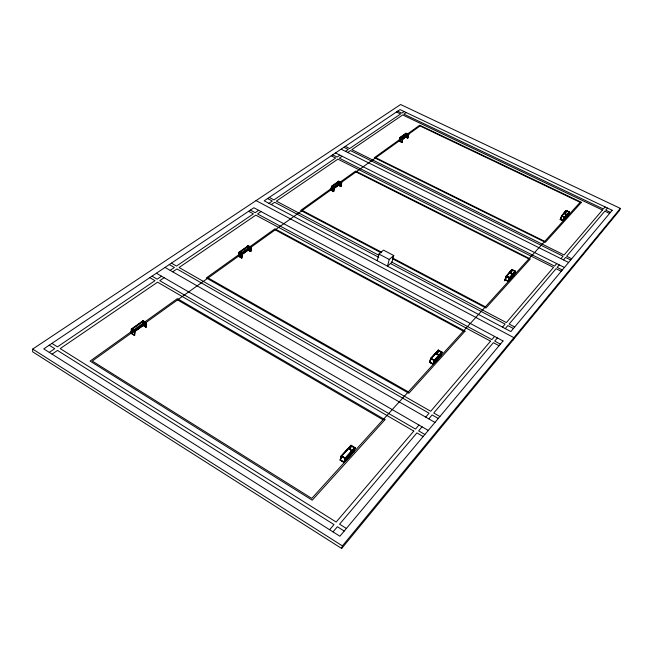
<?xml version="1.0" encoding="UTF-8"?>
<svg xmlns="http://www.w3.org/2000/svg" width="653" height="653" viewBox="0 0 653 653"><rect width="100%" height="100%" fill="white"/><g stroke="black" fill="none" stroke-linecap="round" stroke-linejoin="round"><path stroke-width="0.98" d="M32.674 349.069L32.65 351.796L341.658 548.479L619.468 210.511L620.35 208.405L400.599 104.521L32.674 349.069L342.417 545.892L341.658 548.479M145.962 327.226L146.37 323.006L142.803 320.876L142.419 325.096L145.962 327.226L146.599 322.843L143.04 320.713L131.318 329.071L130.959 333.316L134.534 335.479L135.147 331.063L131.563 328.9L131.237 333.479L146.329 322.68L145.692 327.063L146.092 322.843M131.473 333.308L131.833 329.063M134.632 331.071L134.502 335.144M134.534 335.479L134.869 330.9M142.656 324.925L143.04 320.713M142.689 325.259L143.08 321.039M142.925 325.088L143.317 320.876L131.596 329.234M251.34 247.642L248.058 245.838L247.414 249.797L250.687 251.593L251.527 247.503L248.246 245.708L239.031 252.278L238.402 256.254L241.7 258.082L242.524 253.968L239.218 252.14L238.598 256.123L241.888 257.951M239.284 252.417L238.655 256.4L239.471 252.278M242.083 253.96L241.634 257.804M241.7 258.082L242.271 253.829M247.601 249.658L248.246 245.708M247.667 249.936L248.311 245.977M247.854 249.797L248.499 245.846L239.178 252.393M251.087 247.503L250.621 251.323M250.687 251.593L251.274 247.365L239.651 255.682M331.651 186.521L330.859 190.235L341.503 182.62L340.548 186.415L341.356 182.726M331.014 190.129L331.806 186.415M334.222 187.844L333.422 191.549L334.377 187.738M333.659 191.672L334.605 187.852L331.569 186.301L330.63 190.113L333.805 191.566L330.777 190.007M338.719 181.199L337.919 184.889L340.923 186.423L341.739 182.734L338.719 181.199L331.422 186.407L334.458 187.966L341.739 182.734M338.001 185.109L338.956 181.322L331.52 186.529L334.556 188.088L341.535 183.077L338.523 181.534M340.776 186.529L341.592 182.84L338.572 181.305L337.772 184.995L340.923 186.423M408.664 134.681L405.864 133.334L404.974 136.795L407.774 138.142L408.786 134.591L405.986 133.245L399.963 137.538L399.081 141.024L401.897 142.387L402.909 138.82L400.085 137.448L399.203 140.934L402.019 142.297M400.175 137.644L399.301 141.121L408.574 134.494L407.562 138.036L408.452 134.575M399.424 141.032L400.305 137.554M402.689 138.714L401.807 142.191M401.897 142.387L402.787 138.901L408.786 134.591M405.986 133.245L405.097 136.706L407.774 138.142M405.195 136.893L406.199 133.351L400.028 137.669M377.214 260.727L378.936 254.041L383.482 250.132L393.751 255.527L391.955 262.188L387.474 266.163L389.253 259.478L393.751 255.527M355.142 447.705L345.364 458.455L344.229 462.593L340.074 460.071L341.184 455.933L351.012 445.232L355.142 447.705L353.991 451.819L349.877 449.346L351.012 445.232M340.27 459.851L341.388 455.712L345.559 458.235L344.433 462.365L340.074 460.071M341.707 455.908L340.393 460.259L341.511 456.129L351.33 445.419L350.196 449.533L351.134 445.632M344.107 462.169L345.241 458.039M349.681 449.558L350.816 445.444L354.946 447.917L353.795 452.031L349.877 449.346M353.477 451.843L354.628 447.729M354.595 448.333L353.673 451.623L343.911 462.397L345.037 458.259L354.824 447.509L344.972 458.52L341.437 456.39L351.257 445.673M442.057 352.155L434.506 360.456L433.241 364.382L429.47 362.293L430.727 358.366L438.318 350.098L442.057 352.155L440.783 356.065L436.898 354.171L440.628 356.228L441.91 352.318L438.163 350.261L436.898 354.171M429.633 362.121L430.882 358.195L434.661 360.285L433.396 364.211L429.47 362.293M431.176 358.35L429.919 362.284M433.102 364.048L434.367 360.121M437.053 354.008L438.318 350.098M438.449 350.424L437.184 354.334L438.604 350.253L431.021 358.521M440.342 356.073L441.616 352.163M515.584 271.322L509.691 277.803L508.369 281.492L504.965 279.737L506.271 276.048L512.197 269.591L515.584 271.322L514.262 274.995L510.76 273.395L514.14 275.125L515.462 271.452L512.074 269.722M505.079 279.606L506.393 275.909L509.813 277.664L508.491 281.353L504.965 279.737M506.655 276.048C501.169 289.842 508.736 269.354 512.458 269.73L511.136 273.403M510.76 273.395L512.197 269.591M508.23 281.223L509.552 277.533M513.878 274.995L515.201 271.322M513.013 340.017L513.903 337.658L256.049 200.593M560.266 219.261L561.686 215.67L564.829 217.188L563.4 220.779L560.266 219.261L563.498 220.673M561.923 215.784C556.821 228.052 564.519 208.87 566.649 210.625L565.335 214.094M565 214.086L566.314 210.617L569.432 212.119L568.11 215.588L565 214.086L566.412 210.511L569.53 212.013L568.2 215.474L565.09 213.972M563.253 220.551L564.584 217.074M567.865 215.466L569.294 211.899L564.486 217.18L563.155 220.665L567.963 215.359M342.417 545.892L620.35 208.405M333.022 531.893L337.397 526.734L344.229 531.036M422.058 426.833L418.63 430.874L424.883 434.498M428.801 418.875L432.123 414.957L438.269 418.475M497.398 337.928L494.721 341.086L500.386 344.123M505.283 328.622L507.871 325.569L513.429 328.508M559.286 264.898L557.156 267.412L562.315 269.999M563.506 259.918L565.588 257.462L570.673 259.992M607.461 208.046L605.706 210.119L610.457 212.372M329.61 529.73L333.993 524.588L57.513 350.432L52.077 354.146M418.957 425.038L415.52 429.07L159.765 280.676L164.123 277.705M425.723 417.112L429.054 413.202L176.955 268.946L172.719 271.844M494.582 336.426L491.897 339.576L257.56 213.955L261.037 211.58M502.508 327.145L505.095 324.108L390.502 263.526M556.723 263.608L554.585 266.122L339.315 158.173L342.139 156.255M560.96 258.653L563.049 256.205L350.465 150.574L347.706 152.451M605.102 206.928L603.339 208.993L403.864 114.136L406.207 112.536M343.976 462.136L353.746 451.37L350.065 449.493M433.029 363.982L440.571 355.656L437.265 354.089M508.189 281.125L514.082 274.635L511.103 273.297L514.221 274.897L508.573 281.125L505.308 279.639M353.869 451.778L344.498 462.112L340.458 460.006M440.71 355.983L433.47 363.966L429.837 362.211M441.689 352.236L434.139 360.538L430.939 358.775L438.522 350.498M515.241 271.419L509.348 277.892L506.45 276.415L512.368 269.958M569.212 212.119L564.404 217.4L561.743 216.11L566.567 210.846M564.723 217.302L569.53 212.013M566.412 210.511L561.58 215.776L564.739 217.408L569.351 212.339L566.233 210.837L561.596 215.89M430.809 358.44L438.081 350.506L441.828 352.563L434.58 360.529L430.727 358.366M134.281 335.054L131.22 332.875L142.444 324.835L146.199 327.055M145.717 326.802L143.701 325.276M241.488 257.698L238.631 255.87L247.454 249.544L250.874 251.462M250.474 251.209L247.895 249.552L238.696 256.147M333.471 191.321L330.826 189.778L337.821 184.766L340.744 186.072L338.197 184.775L330.908 190.007M131.253 333.218L142.95 324.827M146.305 322.941L134.608 331.34L131.571 329.504L143.293 321.137M251.234 247.618L242.043 254.213L239.243 252.662L248.458 246.091M341.454 182.848L334.173 188.072L331.602 186.758L338.899 181.55M408.517 134.706L402.509 139.016L400.126 137.865L406.142 133.563M146.599 322.843L134.902 331.242L131.318 329.071M242.336 254.107L251.527 247.503M271.297 204.585L274.66 202.283L378.83 257.355M49.293 352.391L54.738 348.686L49.212 345.208M161.536 276.211L157.169 279.174L151.994 276.17M170.147 270.366L174.392 267.485L169.282 264.563M258.645 210.307L255.16 212.666L250.368 210.103M268.93 203.328L272.301 201.034L267.583 198.545M339.919 155.145L337.095 157.063L332.655 154.834M345.502 151.349L348.269 149.48L343.878 147.3M404.142 111.557L401.791 113.157L397.644 111.181M396.461 111.981L400.607 113.957L349.641 148.549L345.257 146.37M609.584 213.425L604.825 211.156L566.624 256.237L571.702 258.759M405.807 133.547L408.607 134.902L402.852 139.032L399.963 137.538M375.777 157.732L544.733 241.373M341.103 149.162L568.608 262.465M335.495 152.933L564.429 267.469M331.226 155.798L335.675 158.026L273.974 199.9L269.265 197.41M561.245 271.273L556.078 268.677L509.152 324.059L514.703 326.99M355.999 171.919L528.84 258.906M506.271 276.048L509.691 277.803M302.266 210.454L381.654 252.238M392.477 257.935L485.391 306.845M381.058 252.752L300.666 210.413L355.656 171.062L530.309 258.923L485.946 307.996L392.788 258.939M378.936 254.041L389.253 259.478M378.928 255.307L276.333 201.148L337.895 159.144L553.507 267.387L506.385 322.598L391.539 261.967M248.605 211.286L253.405 213.858L176.498 266.057L171.396 263.143M499.047 345.723L493.374 342.678L433.763 413.014L439.902 416.516M275.207 229.864L463.361 331.153M248.018 246.083L251.299 247.887L242.483 254.221L239.031 252.278M208.152 277.949L408.345 391.857M165.021 267.42L434.971 422.418M156.377 273.232L428.278 430.433M149.79 277.656L154.973 280.668L57.448 346.857L51.922 343.388M423.168 436.547L416.908 432.906L339.568 524.179L346.376 528.457M177.551 299.898L383.025 419.781M142.778 321.145L146.337 323.276L135.122 331.332L131.539 329.161M341.184 455.933L345.364 458.455M131.204 333.144L134.779 335.307M434.212 360.293L432.947 364.227L440.497 355.901L441.771 351.991L434.212 360.293M509.43 277.664L508.107 281.353L514.001 274.864L515.323 271.191L509.43 277.664M503.039 340.948L339.887 536.235L43.743 348.882L253.87 207.752L503.039 340.948M612.196 210.29L510.866 331.577L264.196 200.814L400.011 109.598L612.196 210.29M413.79 431.094L336.173 522.041L60.215 348.596L157.569 282.178L413.79 431.094M490.542 341.16L430.711 411.268L179.053 267.518L255.805 215.147L490.542 341.16M602.458 210.029L564.086 254.98L351.836 149.635L402.681 114.944L602.458 210.029M580.142 202.308L311.775 498.394L92.261 361.068L420.075 125.964L580.142 202.308M384.976 419.699L312.216 500.198L90.09 361.109L177.363 298.65L384.976 419.699M465.042 331.128L408.868 393.277L206.299 277.941L274.921 228.836L465.042 331.128M581.456 202.34L545.304 242.336L374.357 157.675L419.691 125.229L581.456 202.34M354.873 448.178L345.494 458.496L341.323 455.974L350.743 445.705L354.873 448.178M515.38 271.681L509.732 277.9L506.312 276.146L511.993 269.958L515.38 271.681M568.045 215.147L563.237 220.445L560.584 219.155L563.58 220.453L568.192 215.368L565.318 213.98L568.045 215.147M401.864 141.979L399.358 140.909L405.366 136.591L407.733 137.734L405.031 136.575L399.261 140.713L401.864 141.979"/></g></svg>
